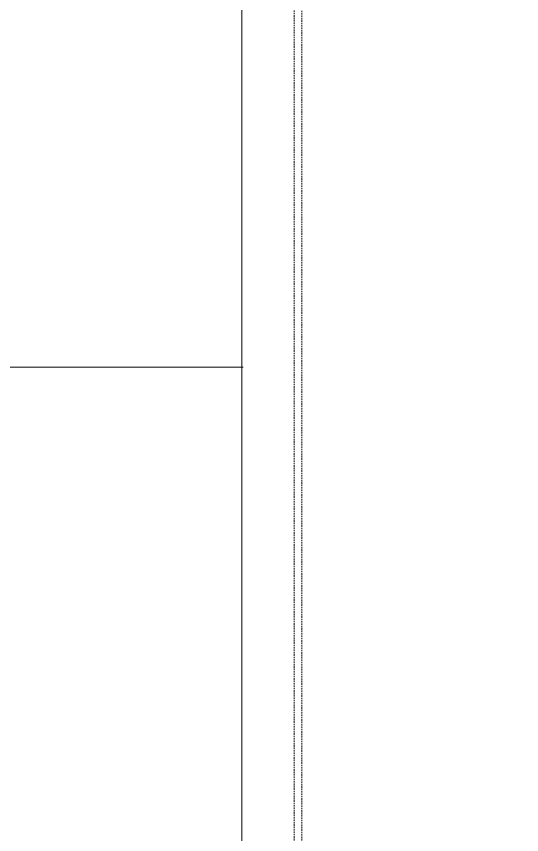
# Model space of a CAD drawing. Header units: millimetres. Extents: x -10915 to 62537, y -37640 to 44223.
# Drawn here: x 40801 to 41139, y 14705 to 15252 of the extents above; entities that cross this region are included whole.
import ezdxf

# ---------------------------------------------------------------- set-up
doc = ezdxf.new("R2010")
doc.units = ezdxf.units.MM
doc.linetypes.add('200_ШТРИХ_ш1п0_6_', pattern=[1.6, 1, -0.6])
doc.layers.add('Перекрытие штриховка', color=7, linetype='Continuous', lineweight=18)
doc.layers.add('Сантехника', color=7, linetype='Continuous', lineweight=18)

# ---------------------------------------------------------------- blocks, each defined once
blk = doc.blocks.new('ADSK_Умывальник с 3 смесителемями - Умывальник 2-6172343-План полов 4-го этажа')
at = {"layer": 'Сантехника', "linetype": '200_ШТРИХ_ш1п0_6_'}
for p, q in [((992.5, -380), (-992.5, -380)), ((-982.5, -420), (982.5, -420))]:
    blk.add_line(p, q, dxfattribs=at)
at = {"layer": 'Сантехника', "color": 251, "linetype": '200_ШТРИХ_ш1п0_6_', "true_color": 0x666666}
for p, q in [((-992.5, -380), (992.5, -380)), ((992.5, -380), (-992.5, -380)), ((-997.5, -385), (997.5, -385)), ((982.5, -420), (-982.5, -420))]:
    blk.add_line(p, q, dxfattribs=at)

msp = doc.modelspace()

# ---------------------------------------------------------------- hatches: boundary and pattern name
at = {"layer": 'Перекрытие штриховка', "lineweight": 9, "true_color": 0x787878}
h = msp.add_hatch(dxfattribs=at)
h.set_pattern_fill('FP_36', color=8, style=0, pattern_type=2)
h.set_pattern_definition([(270, (38994.77, 15616.94), (600, 4e-14), []), (0, (38994.77, 15616.94), (0, 600), [])])
h.paths.add_polyline_path([(39004.343, 12141.937), (39049.809, 12141.937), (38934.195, 12208.687), (38937.445, 12214.316), (38947.474, 12208.687), (38961.113, 12231.828), (38970.863, 12226.198), (38974.113, 12231.828), (39129.809, 12141.937), (39885, 12141.937), (39885, 12211.937), (39835.565, 12211.937), (39835.565, 12218.437), (39819.065, 12218.437), (39819.065, 12245.437), (39807.565, 12245.437), (39807.565, 12251.937), (39885, 12251.937), (39885, 12581.937), (39894.565, 12581.937), (39894.565, 12634.937), (40194.768, 12634.937), (40194.768, 13450.174), (41390, 13450.174), (41390, 15869.898), (41328.422, 15869.898), (41346.622, 15855.115), (41360.962, 15836.774), (41369.019, 15819.067), (41371.901, 15799.557), (41371.901, 13574.557), (41369.019, 13555.048), (41360.483, 13536.289), (41346.622, 13519), (41327.967, 13503.847), (41302.641, 13490.486), (41279.304, 13482.17), (41251.165, 13476.479), (41206.901, 13474.557), (41181.901, 13474.557), (41130.721, 13480.324), (41080.843, 13498.13), (41038.499, 13524.736), (41002.08, 13561.155), (40974.678, 13604.764), (40957.668, 13653.378), (40951.901, 13704.557), (40953.028, 15679.557), (40957.668, 15720.737), (40974.678, 15769.351), (41002.08, 15812.96), (41038.499, 15849.379), (41071.156, 15869.898), (39910, 15869.898), (39910, 16104.898), (38622.928, 16097.398), (38663.91, 12634.937), (38864.565, 12634.937), (38864.565, 12581.937), (38875, 12581.727), (38875, 12251.937), (38951.565, 12251.937), (38951.565, 12245.437), (38940.065, 12245.437), (38940.065, 12218.437), (38923.565, 12218.437), (38923.565, 12211.937), (38875, 12211.937), (38875, 12141.937), (38989.187, 12141.937)])
h.paths.add_polyline_path([(38631.34, 12581.937), (38651.341, 12581.937), (38651.341, 12601.937), (38647.411, 12601.937), (38647.411, 12618.437), (38630.912, 12618.242), (38631.212, 12592.833)])

# ---------------------------------------------------------------- block references
at = {"layer": 'Сантехника', "color": 254, "linetype": '200_ШТРИХ_ш1п0_6_', "true_color": 0xdddddd, "rotation": 269.9999999999992}
msp.add_blockref('ADSK_Умывальник с 3 смесителемями - Умывальник 2-6172343-План полов 4-го этажа', (41371.901, 14687.057), dxfattribs=at)

doc.saveas('drawing.dxf')
